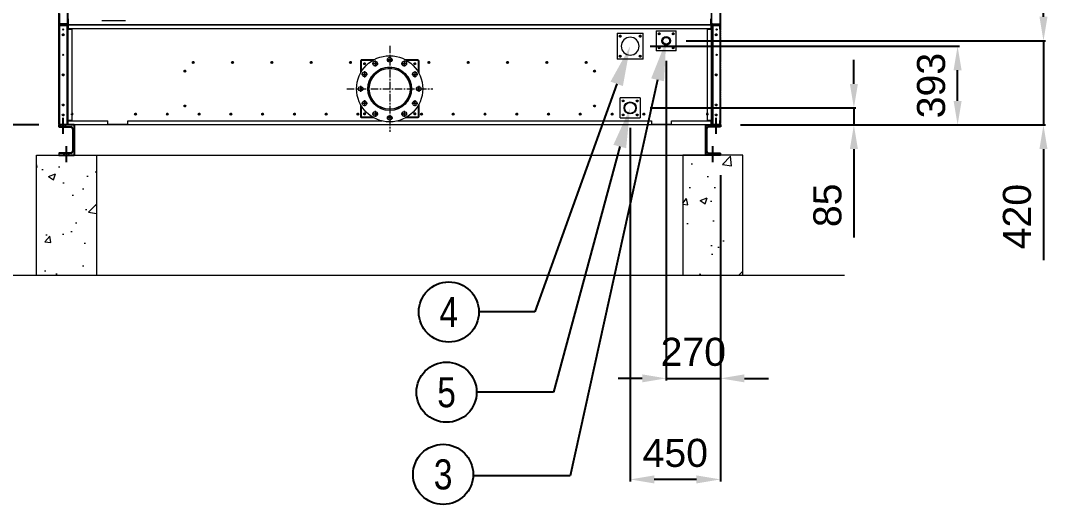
# Model space of a CAD drawing. Header units: millimetres. Extents: x -17070 to 37126, y -291348 to 36053.
# Drawn here: x 10511 to 15635, y 20947 to 23361 of the extents above; entities that cross this region are included whole.
import ezdxf
from ezdxf import colors
from ezdxf.entities.mleader import LeaderData, LeaderLine
from ezdxf.enums import TextEntityAlignment as Align
from ezdxf.math import Vec2, Vec3

# ---------------------------------------------------------------- set-up
doc = ezdxf.new("R2010")
doc.units = ezdxf.units.MM
for name, pattern in [('CENTER', [2, 1.25, -0.25, 0.25, -0.25]), ('CENTERX2', [4, 2.5, -0.5, 0.5, -0.5]), ('HIDDEN', [0.375, 0.25, -0.125]), ('HIDDENX2', [0.75, 0.5, -0.25])]:
    doc.linetypes.add(name, pattern=pattern)
for name, color, linetype in [('center', 1, 'CENTER'), ('HIDD', 2, 'HIDDENX2'), ('냉각탑_dim', 1, 'Continuous'), ('냉각탑_text', 3, 'Continuous'), ('냉각탑_기초', 23, 'Continuous')]:
    doc.layers.add(name, color=color, linetype=linetype)
doc.styles.get("Standard").update_dxf_attribs({"font": 'arial.ttf'})
doc.dimstyles.new('1.40', dxfattribs={"dimscale": 20, "dimtxt": 1.5, "dimasz": 1, "dimexe": 0.5, "dimexo": 0.5, "dimgap": 0.5, "dimtad": 1, "dimdec": 0, "dimzin": 0, "dimdsep": 46, "dimtxsty": 'Standard', "dimcen": 0, "dimclrd": 2, "dimclre": 2, "dimclrt": 3, "dimadec": 0, "dimazin": 0, "dimtfac": 1, "dimtdec": 0, "dimtmove": 0, "dimatfit": 0, "dimfxl": 1, "dimtolj": 1, "dimtzin": 0, "dimlwd": -1, "dimlwe": -1, "dimarcsym": 0})

# ---------------------------------------------------------------- blocks, each defined once
blk = doc.blocks.new('*D833')
at = {"color": 2, "transparency": 16777216}
for p, q in [((10603, 26040.1), (9759.4, 26040.1)), ((9769.4, 25920.1), (9769.4, 22960.1)), ((10603, 22840.1), (9759.4, 22840.1))]:
    blk.add_line(p, q, dxfattribs=at)
for points in [[(9749.4, 25920.1), (9789.4, 25920.1), (9769.4, 26040.1)], [(9749.4, 22960.1), (9789.4, 22960.1), (9769.4, 22840.1)]]:
    blk.add_solid(points, dxfattribs=at)
at = {"layer": 'Defpoints', "color": 0, "transparency": 16777216}
for p in [(10703, 26040.1), (9769.4, 22840.1), (10703, 22840.1)]:
    blk.add_point(p, dxfattribs=at)
at = {"color": 3, "lineweight": 5, "transparency": 16777216, "insert": (9637.9, 24440.1), "char_height": 140, "attachment_point": 5, "rotation": 90}
blk.add_mtext('\\A1;3200', dxfattribs=at)
blk = doc.blocks.new('*D826')
at = {"color": 2, "transparency": 16777216}
for p, q in [((13732.8, 23160.1), (13732.8, 21565.9)), ((14003, 22590.1), (14003, 21565.9)), ((13612.8, 21575.9), (13492.8, 21575.9)), ((13732.8, 21575.9), (14003, 21575.9)), ((14123, 21575.9), (14243, 21575.9))]:
    blk.add_line(p, q, dxfattribs=at)
for points in [[(13612.8, 21595.9), (13612.8, 21555.9), (13732.8, 21575.9)], [(14123, 21595.9), (14123, 21555.9), (14003, 21575.9)]]:
    blk.add_solid(points, dxfattribs=at)
at = {"layer": 'Defpoints', "color": 0, "transparency": 16777216}
for p in [(13732.8, 23260.1), (14003, 22690.1), (14003, 21575.9)]:
    blk.add_point(p, dxfattribs=at)
at = {"color": 3, "lineweight": 5, "transparency": 16777216, "insert": (13867.9, 21707.4), "char_height": 140, "attachment_point": 5}
blk.add_mtext('\\A1;270', dxfattribs=at)
blk = doc.blocks.new('*D837')
at = {"color": 2, "transparency": 16777216}
for p, q in [((14669.1, 23045.1), (14669.1, 23165.1)), ((13653, 22925.1), (14679.1, 22925.1)), ((14669.1, 22925.1), (14669.1, 22840.1)), ((14103, 22840.1), (14679.1, 22840.1)), ((14669.1, 22720.1), (14669.1, 22278.3))]:
    blk.add_line(p, q, dxfattribs=at)
for points in [[(14649.1, 23045.1), (14689.1, 23045.1), (14669.1, 22925.1)], [(14649.1, 22720.1), (14689.1, 22720.1), (14669.1, 22840.1)]]:
    blk.add_solid(points, dxfattribs=at)
at = {"layer": 'Defpoints', "color": 0, "transparency": 16777216}
for p in [(13553, 22925.1), (14003, 22840.1), (14669.1, 22840.1)]:
    blk.add_point(p, dxfattribs=at)
at = {"color": 3, "lineweight": 5, "transparency": 16777216, "insert": (14537.6, 22439.2), "char_height": 140, "attachment_point": 5, "rotation": 90}
blk.add_mtext('\\A1;85', dxfattribs=at)
blk = doc.blocks.new('*D827')
at = {"color": 2, "transparency": 16777216}
for p, q in [((13653, 23233.1), (15196.5, 23233.1)), ((15186.5, 22960.1), (15186.5, 23113.1)), ((14103, 22840.1), (15196.5, 22840.1))]:
    blk.add_line(p, q, dxfattribs=at)
for points in [[(15166.5, 23113.1), (15206.5, 23113.1), (15186.5, 23233.1)], [(15166.5, 22960.1), (15206.5, 22960.1), (15186.5, 22840.1)]]:
    blk.add_solid(points, dxfattribs=at)
at = {"layer": 'Defpoints', "color": 0, "transparency": 16777216}
for p in [(13553, 23233.1), (15186.5, 23233.1), (14003, 22840.1)]:
    blk.add_point(p, dxfattribs=at)
at = {"color": 3, "lineweight": 5, "transparency": 16777216, "insert": (15055, 23036.6), "char_height": 140, "attachment_point": 5, "rotation": 90}
blk.add_mtext('\\A1;393', dxfattribs=at)
blk = doc.blocks.new('*D838')
at = {"color": 2, "transparency": 16777216}
for p, q in [((15614.9, 23380.1), (15614.9, 23500.1)), ((13832.8, 23260.1), (15624.9, 23260.1)), ((15614.9, 23260.1), (15614.9, 22840.1)), ((14103, 22840.1), (15624.9, 22840.1)), ((15614.9, 22720.1), (15614.9, 22165.7))]:
    blk.add_line(p, q, dxfattribs=at)
for points in [[(15594.9, 23380.1), (15634.9, 23380.1), (15614.9, 23260.1)], [(15594.9, 22720.1), (15634.9, 22720.1), (15614.9, 22840.1)]]:
    blk.add_solid(points, dxfattribs=at)
at = {"layer": 'Defpoints', "color": 0, "transparency": 16777216}
for p in [(13732.8, 23260.1), (14003, 22840.1), (15614.9, 22840.1)]:
    blk.add_point(p, dxfattribs=at)
at = {"color": 3, "lineweight": 5, "transparency": 16777216, "insert": (15483.4, 22382.9), "char_height": 140, "attachment_point": 5, "rotation": 90}
blk.add_mtext('\\A1;420', dxfattribs=at)
blk = doc.blocks.new('*D839')
at = {"color": 2, "transparency": 16777216}
for p, q in [((13553, 22825.1), (13553, 21061.7)), ((14003, 22590.1), (14003, 21061.7)), ((13883, 21071.7), (13673, 21071.7))]:
    blk.add_line(p, q, dxfattribs=at)
for points in [[(13673, 21091.7), (13673, 21051.7), (13553, 21071.7)], [(13883, 21091.7), (13883, 21051.7), (14003, 21071.7)]]:
    blk.add_solid(points, dxfattribs=at)
at = {"layer": 'Defpoints', "color": 0, "transparency": 16777216}
for p in [(13553, 22925.1), (14003, 22690.1), (13553, 21071.7)]:
    blk.add_point(p, dxfattribs=at)
at = {"color": 3, "lineweight": 5, "transparency": 16777216, "insert": (13778, 21203.2), "char_height": 140, "attachment_point": 5}
blk.add_mtext('\\A1;450', dxfattribs=at)
blk = doc.blocks.new('3')
at = {"color": 7, "lineweight": 20, "ltscale": 0.280701}
for p, q in [((13961, 23102.6), (13961, 25669.7)), ((10703, 23344.6), (10703, 25645.6)), ((10745, 23344.9), (10745, 25645.3)), ((10746.6, 25669.5), (10746.6, 23220.1)), ((13959.4, 23102.8), (13959.4, 25669.5)), ((14003, 23344.6), (14003, 25645.6)), ((10747, 23343.6), (10747, 23370.1)), ((10749, 23343.6), (10749, 23370.1)), ((10750.5, 23340.1), (10750.5, 23370.3)), ((13955.5, 23340.1), (13955.5, 23370.3)), ((13957, 23370.1), (13957, 23343.6)), ((13959, 23370.1), (13959, 23343.6)), ((10703, 23320.1), (10703, 23344.6)), ((10705.8, 23344.6), (10703, 23344.6)), ((10703, 23320.1), (10705, 23320.1)), ((10703, 23320.1), (10703, 23318.1)), ((10703, 22862.1), (10703, 23318.1)), ((10703, 23318.1), (10703, 23313.2)), ((10703, 23318.1), (10706.4, 23318.1)), ((10703, 23313.2), (10703, 23233.1)), ((10743.4, 23343.7), (10704.6, 23343.7)), ((10704.6, 23342.1), (10704.6, 23343.7)), ((10743.4, 23342.1), (10704.6, 23342.1)), ((10741.6, 23337.2), (10705, 23337.2)), ((10705, 23318.1), (10705, 23337.2)), ((10705.1, 23337.2), (10741.6, 23337.2)), ((10742.2, 23344.6), (10705.8, 23344.6)), ((10706.4, 23340.1), (10741.6, 23340.1)), ((10744, 23338.1), (10706.4, 23338.1)), ((10741.6, 23337.2), (10741.6, 23338.1)), ((10742.2, 23344.9), (10745, 23344.9)), ((10742.2, 23344.9), (10742.2, 23343.7)), ((10743.4, 23342.1), (10743.4, 23343.7)), ((10744.3, 23338.8), (10743.4, 23338.1)), ((10745, 23344.9), (10745, 23336.8)), ((10745, 22843.5), (10745, 23336.7)), ((10747, 23318.1), (10747, 23338.1)), ((10747, 23338.1), (10749, 23338.1)), ((10747, 23318.1), (10747, 22862.1)), ((10747, 23318.1), (10750.4, 23318.1)), ((10749, 23340.1), (13957, 23340.1)), ((10749, 23340.1), (10749, 23318.1)), ((13957, 23320.1), (10749, 23320.1)), ((10750.4, 23318.1), (10767, 23318.1)), ((10767, 23318.1), (10767, 22862.1)), ((13939, 22862.1), (13939, 23318.1)), ((13939, 23318.1), (13955.6, 23318.1)), ((13955.6, 23318.1), (13959, 23318.1)), ((13957, 23320.1), (13957, 23340.1)), ((13957, 23338.1), (13959, 23338.1)), ((13957, 23318.1), (13957, 23320.1)), ((13959, 23338.1), (13959, 23318.1)), ((13959, 22862.1), (13959, 23318.1)), ((13963.8, 23344.9), (13961, 23344.9)), ((13961, 22843.5), (13961, 23336.7)), ((13961.7, 23338.8), (13962.5, 23338.1)), ((13962, 23339.1), (13962, 23342.8)), ((13962, 23338.1), (13964.4, 23338.1)), ((13962.6, 23343.7), (14001.4, 23343.7)), ((13962.6, 23342.1), (13962.6, 23343.7)), ((13962.6, 23342.1), (14001.4, 23342.1)), ((13963.8, 23344.9), (13963.8, 23343.7)), ((13963.8, 23344.6), (14000.2, 23344.6)), ((13999.6, 23340.1), (13964.4, 23340.1)), ((13964.4, 23338.1), (13999.6, 23338.1)), ((13964.4, 23337.2), (13964.4, 23338.1)), ((13964.4, 23337.2), (14001, 23337.2)), ((14000.9, 23337.2), (13964.4, 23337.2)), ((13999.6, 23318.1), (14003, 23318.1)), ((14000.2, 23344.6), (14003, 23344.6)), ((14001, 23318.1), (14001, 23337.2)), ((14003, 23320.1), (14001, 23320.1)), ((14001.4, 23342.1), (14001.4, 23343.7)), ((14003, 23344.6), (14003, 23336.8)), ((14003, 23320.1), (14003, 23336.7)), ((14003, 23320.1), (14003, 23318.1)), ((14003, 22862.1), (14003, 23318.1)), ((10718.1, 23290.1), (10729.8, 23290.1)), ((10724, 23296), (10724, 23284.3)), ((13488, 23298.1), (13618, 23298.1)), ((13488, 23298.1), (13488, 23168.1)), ((13508.8, 23283.1), (13497.1, 23283.1)), ((13503, 23289), (13503, 23277.3)), ((13608.8, 23283.1), (13597.1, 23283.1)), ((13603, 23289), (13603, 23277.3)), ((13618, 23168.1), (13618, 23298.1)), ((13682.8, 23310.1), (13782.8, 23310.1)), ((13682.8, 23310.1), (13682.8, 23210.1)), ((13703.7, 23295.1), (13692, 23295.1)), ((13697.8, 23301), (13697.8, 23289.3)), ((13773.7, 23295.1), (13762, 23295.1)), ((13767.8, 23301), (13767.8, 23289.3)), ((13782.8, 23210.1), (13782.8, 23310.1)), ((13976.1, 23290.1), (13987.8, 23290.1)), ((13982, 23296), (13982, 23284.3)), ((10703, 23233.1), (10703, 23184.1)), ((10745, 23220.1), (10747, 23220.1)), ((13703.7, 23225.1), (13692, 23225.1)), ((13697.8, 23231), (13697.8, 23219.3)), ((13715.8, 23260.2), (13715.8, 23260.1)), ((13715.8, 23260.1), (13715.8, 23260.2)), ((13773.7, 23225.1), (13762, 23225.1)), ((13767.8, 23231), (13767.8, 23219.3)), ((12208, 23162.4), (12208, 23099.4)), ((12268.6, 23162.4), (12208, 23162.4)), ((12211.2, 23165.6), (12211.2, 23162.4)), ((12274.2, 23165.6), (12211.2, 23165.6)), ((12211.2, 23162.4), (12211.2, 23105)), ((12280.5, 23161.2), (12280.5, 23131.3)), ((12338, 23165.6), (12367.9, 23165.6)), ((12364.5, 23165.6), (12341.5, 23165.6)), ((12364, 23162.4), (12341.9, 23162.4)), ((12353, 23180.6), (12353, 23150.7)), ((12425.5, 23161.2), (12425.5, 23131.3)), ((12494.8, 23165.6), (12431.7, 23165.6)), ((12498, 23162.4), (12437.4, 23162.4)), ((12494.8, 23162.4), (12494.8, 23165.6)), ((12494.8, 23162.4), (12494.8, 23105)), ((12498, 23162.4), (12498, 23099.4)), ((13618, 23168.1), (13488, 23168.1)), ((13508.8, 23183.1), (13497.1, 23183.1)), ((13503, 23189), (13503, 23177.3)), ((13608.8, 23183.1), (13597.1, 23183.1)), ((13618, 23168.1), (13600.5, 23168.1)), ((13603, 23189), (13603, 23177.3)), ((13782.8, 23210.1), (13682.8, 23210.1)), ((13782.8, 23210.1), (13753.9, 23210.1)), ((11325.5, 23108.7), (11337.2, 23108.7)), ((11331.4, 23114.6), (11331.4, 23102.9)), ((11367.1, 23152.1), (11378.8, 23152.1)), ((11373, 23158), (11373, 23146.3)), ((11563.1, 23152.1), (11574.8, 23152.1)), ((11569, 23158), (11569, 23146.3)), ((11759.1, 23152.1), (11770.8, 23152.1)), ((11765, 23158), (11765, 23146.3)), ((11955.1, 23152.1), (11966.8, 23152.1)), ((11961, 23158), (11961, 23146.3)), ((12151.1, 23152.1), (12162.8, 23152.1)), ((12157, 23158), (12157, 23146.3)), ((12222.1, 23145.6), (12233.8, 23145.6)), ((12227.4, 23108.1), (12227.4, 23078.2)), ((12228, 23151.5), (12228, 23139.8)), ((12265.5, 23146.2), (12295.4, 23146.2)), ((12284.6, 23145.6), (12296.3, 23145.6)), ((12290.5, 23151.5), (12290.5, 23139.8)), ((12409.6, 23145.6), (12421.3, 23145.6)), ((12410.5, 23146.2), (12440.4, 23146.2)), ((12415.5, 23151.5), (12415.5, 23139.8)), ((12472.1, 23145.6), (12483.8, 23145.6)), ((12478, 23151.5), (12478, 23139.8)), ((12478.6, 23108.1), (12478.6, 23078.2)), ((12543.1, 23152.1), (12554.8, 23152.1)), ((12549, 23158), (12549, 23146.3)), ((12739.1, 23152.1), (12750.8, 23152.1)), ((12745, 23158), (12745, 23146.3)), ((12935.1, 23152.1), (12946.8, 23152.1)), ((12941, 23158), (12941, 23146.3)), ((13131.1, 23152.1), (13142.8, 23152.1)), ((13137, 23158), (13137, 23146.3)), ((13327.1, 23152.1), (13338.8, 23152.1)), ((13333, 23158), (13333, 23146.3)), ((13368.7, 23108.7), (13380.4, 23108.7)), ((13374.6, 23114.6), (13374.6, 23102.9)), ((10718.1, 23090.1), (10729.8, 23090.1)), ((10724, 23096), (10724, 23084.3)), ((12212.5, 23093.1), (12242.4, 23093.1)), ((12222.1, 23083.1), (12233.8, 23083.1)), ((12228, 23089), (12228, 23077.3)), ((12463.6, 23093.1), (12493.5, 23093.1)), ((12472.1, 23083.1), (12483.8, 23083.1)), ((12478, 23089), (12478, 23077.3)), ((13959, 23102.7), (13959.2, 23103.1)), ((13959, 23093.6), (13959.2, 23093.1)), ((13959, 23056.7), (13959.2, 23057.1)), ((13959.2, 23093.1), (13959.2, 23103.1)), ((13960, 23101.6), (13959.2, 23103.1)), ((13960, 23094.6), (13959.2, 23093.1)), ((13959.2, 23057.1), (13959.2, 23047.1)), ((13960, 23055.6), (13959.2, 23057.1)), ((13960, 23101.7), (13959.9, 23101.7)), ((13960, 23101.6), (13960.7, 23103.1)), ((13960, 23101.6), (13960, 23094.6)), ((13960, 23094.6), (13960.7, 23093.1)), ((13960, 23055.6), (13960.7, 23057.1)), ((13960.7, 23093.1), (13960.7, 23103.1)), ((13961, 23102.6), (13960.7, 23103.1)), ((13961, 23093.7), (13960.7, 23093.1)), ((13960.7, 23057.1), (13960.7, 23047.1)), ((13961, 23056.6), (13960.7, 23057.1)), ((13976.1, 23090.1), (13987.8, 23090.1)), ((13982, 23096), (13982, 23084.3)), ((12193, 23020.6), (12222.9, 23020.6)), ((12208, 23035.6), (12208, 23005.7)), ((12211.2, 23031.7), (12211.2, 23009.6)), ((12483, 23020.6), (12512.9, 23020.6)), ((12494.8, 23031.7), (12494.8, 23009.6)), ((12498, 23035.6), (12498, 23005.7)), ((12498, 23032.1), (12498, 23009.1)), ((13959, 23047.6), (13959.2, 23047.1)), ((13960, 23048.6), (13959.2, 23047.1)), ((13960, 23048.6), (13960, 23055.6)), ((13960, 23048.6), (13960.7, 23047.1)), ((13961, 23047.7), (13960.7, 23047.1)), ((10703, 22956.1), (10703, 22925.1)), ((12222.1, 22958.1), (12233.8, 22958.1)), ((12227.4, 22963.1), (12227.4, 22933.2)), ((12228, 22964), (12228, 22952.3)), ((12472.1, 22958.1), (12483.8, 22958.1)), ((12478, 22964), (12478, 22952.3)), ((12478.6, 22963.1), (12478.6, 22933.2)), ((13603, 22975.1), (13503, 22975.1)), ((13503, 22875.1), (13503, 22975.1)), ((13521.9, 22960.1), (13514.1, 22960.1)), ((13518, 22964), (13518, 22956.2)), ((13593.8, 22960.1), (13582.1, 22960.1)), ((13603, 22975.1), (13588, 22975.1)), ((13588, 22966), (13588, 22954.3)), ((13603, 22975.1), (13603, 22875.1)), ((13961, 22990.1), (13959, 22990.1)), ((13959, 22986.9), (13961, 22986.9)), ((13959, 22986), (13961, 22986)), ((13961, 22986), (13959, 22986)), ((10703, 22925.1), (10703, 22862.1)), ((10718.1, 22940.1), (10729.8, 22940.1)), ((10727.5, 22937.4), (10722.5, 22944.4)), ((10724, 22946), (10724, 22934.3)), ((10745, 22920.1), (10747, 22920.1)), ((11325.5, 22935.1), (11337.2, 22935.1)), ((11331.4, 22941), (11331.4, 22929.3)), ((12208, 22941.9), (12208, 22878.8)), ((12211.2, 22936.3), (12211.2, 22878.8)), ((12212.5, 22948.1), (12242.4, 22948.1)), ((12280.5, 22910), (12280.5, 22880.1)), ((12425.5, 22910), (12425.5, 22880.1)), ((12463.6, 22948.1), (12493.5, 22948.1)), ((12494.8, 22936.3), (12494.8, 22875.6)), ((12498, 22941.9), (12498, 22878.8)), ((13368.7, 22935.1), (13380.4, 22935.1)), ((13374.6, 22941), (13374.6, 22929.3)), ((13976.1, 22940.1), (13987.8, 22940.1)), ((13982, 22946), (13982, 22934.3)), ((10703, 22862.1), (10706.4, 22862.1)), ((10703, 22860.1), (10705, 22860.1)), ((10703, 22843.5), (10703, 22860.1)), ((10705, 22862.1), (10706.4, 22862.1)), ((10705, 22843), (10705, 22862.1)), ((10718.1, 22890.1), (10729.8, 22890.1)), ((10724, 22896), (10724, 22884.3)), ((10747, 22842.1), (10747, 22862.1)), ((10767, 22862.1), (10747, 22862.1)), ((10749, 22840.1), (10749, 22862.1)), ((10749, 22860.1), (10947, 22860.1)), ((10762.1, 22894.1), (10773.8, 22894.1)), ((10768, 22900), (10768, 22888.3)), ((10947, 22840.1), (10947, 22860.1)), ((11047, 22840.1), (11047, 22860.1)), ((11047, 22860.1), (12314.7, 22860.1)), ((11079.1, 22894.1), (11090.8, 22894.1)), ((11085, 22900), (11085, 22888.3)), ((11237.6, 22894.1), (11249.3, 22894.1)), ((11243.5, 22900), (11243.5, 22888.3)), ((11396.1, 22894.1), (11407.8, 22894.1)), ((11402, 22900), (11402, 22888.3)), ((11554.6, 22894.1), (11566.3, 22894.1)), ((11560.5, 22900), (11560.5, 22888.3)), ((11713.1, 22894.1), (11724.8, 22894.1)), ((11719, 22900), (11719, 22888.3)), ((11871.6, 22894.1), (11883.3, 22894.1)), ((11877.5, 22900), (11877.5, 22888.3)), ((12030.1, 22894.1), (12041.8, 22894.1)), ((12036, 22900), (12036, 22888.3)), ((12188.6, 22894.1), (12200.3, 22894.1)), ((12194.5, 22900), (12194.5, 22888.3)), ((12211.2, 22878.8), (12208, 22878.8)), ((12211.2, 22875.6), (12211.2, 22878.8)), ((12268.6, 22878.8), (12211.2, 22878.8)), ((12274.2, 22875.6), (12211.2, 22875.6)), ((12222.1, 22895.6), (12233.8, 22895.6)), ((12228, 22901.5), (12228, 22889.8)), ((12265.5, 22895.1), (12295.4, 22895.1)), ((12284.6, 22895.6), (12296.3, 22895.6)), ((12290.5, 22901.5), (12290.5, 22889.8)), ((12338, 22875.6), (12367.9, 22875.6)), ((12364, 22878.8), (12341.9, 22878.8)), ((12353, 22890.6), (12353, 22860.7)), ((12391.3, 22860.1), (13659, 22860.1)), ((12409.6, 22895.6), (12421.3, 22895.6)), ((12410.5, 22895.1), (12440.4, 22895.1)), ((12415.5, 22901.5), (12415.5, 22889.8)), ((12494.8, 22875.6), (12431.7, 22875.6)), ((12494.8, 22878.8), (12437.4, 22878.8)), ((12472.1, 22895.6), (12483.8, 22895.6)), ((12478, 22901.5), (12478, 22889.8)), ((12498, 22878.8), (12494.8, 22878.8)), ((12505.6, 22894.1), (12517.3, 22894.1)), ((12511.5, 22900), (12511.5, 22888.3)), ((12664.1, 22894.1), (12675.8, 22894.1)), ((12670, 22900), (12670, 22888.3)), ((12822.6, 22894.1), (12834.3, 22894.1)), ((12828.5, 22900), (12828.5, 22888.3)), ((12981.1, 22894.1), (12992.8, 22894.1)), ((12987, 22900), (12987, 22888.3)), ((13139.6, 22894.1), (13151.3, 22894.1)), ((13145.5, 22900), (13145.5, 22888.3)), ((13298.1, 22894.1), (13309.8, 22894.1)), ((13304, 22900), (13304, 22888.3)), ((13456.6, 22894.1), (13468.3, 22894.1)), ((13462.5, 22900), (13462.5, 22888.3)), ((13503, 22875.1), (13603, 22875.1)), ((13521.9, 22890.1), (13514.1, 22890.1)), ((13518, 22894), (13518, 22886.2)), ((13593.8, 22890.1), (13582.1, 22890.1)), ((13588, 22896), (13588, 22884.3)), ((13615.1, 22894.1), (13626.8, 22894.1)), ((13621, 22900), (13621, 22888.3)), ((13659, 22860.1), (13659, 22843.5)), ((13759, 22840.1), (13759, 22860.1)), ((13759, 22860.1), (13957, 22860.1)), ((13932.1, 22894.1), (13943.8, 22894.1)), ((13938, 22900), (13938, 22888.3)), ((13959, 22862.1), (13939, 22862.1)), ((13957, 22840.1), (13957, 22862.1)), ((13959, 22862.1), (13959, 22842.1)), ((13976.1, 22890.1), (13987.8, 22890.1)), ((13982, 22896), (13982, 22884.3)), ((14003, 22862.1), (13999.6, 22862.1)), ((14001, 22843), (14001, 22862.1)), ((14003, 22860.1), (14001, 22860.1)), ((14003, 22843.5), (14003, 22860.1)), ((10705, 22843), (10741.6, 22843)), ((10744, 22842.1), (10706.4, 22842.1)), ((10706.4, 22840.1), (10741.6, 22840.1)), ((10741.6, 22843), (10741.6, 22842.1)), ((10741.6, 22840.1), (10749, 22840.1)), ((10744.3, 22841.5), (10743.4, 22842.1)), ((10745, 22844.2), (10747, 22844.2)), ((10747, 22843.3), (10745, 22843.3)), ((10749, 22842.1), (10747, 22842.1)), ((10747, 22841.8), (10747, 22842.1)), ((10747, 22841.8), (10749, 22841.8)), ((13957, 22840.1), (10749, 22840.1)), ((11047, 22842.1), (10947, 22842.1)), ((13659, 22840.1), (13659, 22843.5)), ((13759, 22842.1), (13659, 22842.1)), ((13957, 22842.1), (13959, 22842.1)), ((13957, 22841.8), (13959, 22841.8)), ((13957, 22841.8), (13959, 22841.8)), ((13964.4, 22840.1), (13957, 22840.1)), ((13961, 22844.2), (13959, 22844.2)), ((13959, 22843.3), (13961, 22843.3)), ((13959, 22843.3), (13961, 22843.3)), ((13959, 22841.8), (13959, 22842.1)), ((13961, 22843.5), (13961, 22843.5)), ((13961.7, 22841.5), (13962.5, 22842.1)), ((13961.7, 22841.5), (13962.5, 22842.1)), ((13962, 22842.1), (13999.6, 22842.1)), ((14001, 22843), (13964.4, 22843)), ((14001, 22843), (13964.4, 22843)), ((13964.4, 22843), (13964.4, 22842.1)), ((13964.4, 22842.1), (13999.6, 22842.1)), ((13999.6, 22840.1), (13964.4, 22840.1)), ((13999.6, 22840.1), (13964.4, 22840.1))]:
    blk.add_line(p, q, dxfattribs=at)
at = {"lineweight": 20}
for p, q in [((10917, 23361.1), (11035, 23361.1)), ((10778, 22840.1), (10703, 22840.1)), ((13928, 22840.1), (14003, 22840.1))]:
    blk.add_line(p, q, dxfattribs=at)
at = {"color": 1, "linetype": 'CENTERX2', "ltscale": 50}
for p, q in [((10724, 22795.1), (10724, 22875.1)), ((13982, 22795.1), (13982, 22875.1)), ((10740.5, 22655.1), (10740.5, 22735.1)), ((13965.5, 22655.1), (13965.5, 22735.1))]:
    blk.add_line(p, q, dxfattribs=at)
at = {"color": 7, "lineweight": 25, "ltscale": 0.008333}
for p, q in [((10703, 22840.1), (10703, 22830.1)), ((14003, 22840.1), (14003, 22830.1))]:
    blk.add_line(p, q, dxfattribs=at)
at = {"color": 7, "lineweight": 25, "ltscale": 0.125}
for p, q in [((10778, 22840.1), (10703, 22840.1)), ((13928, 22840.1), (14003, 22840.1)), ((10703, 22690.1), (10778, 22690.1)), ((14003, 22690.1), (13928, 22690.1))]:
    blk.add_line(p, q, dxfattribs=at)
at = {"color": 7, "lineweight": 25, "ltscale": 0.05125}
for p, q in [((10703, 22830.1), (10761.5, 22830.1)), ((14003, 22830.1), (13944.5, 22830.1)), ((10761.5, 22700.1), (10703, 22700.1)), ((13944.5, 22700.1), (14003, 22700.1))]:
    blk.add_line(p, q, dxfattribs=at)
for p, q in [((10713, 22830.1), (10713, 22840.1)), ((10735, 22830.1), (10735, 22840.1)), ((13971, 22830.1), (13971, 22840.1)), ((13993, 22830.1), (13993, 22840.1)), ((10729.5, 22690.1), (10729.5, 22700.1)), ((10751.5, 22690.1), (10751.5, 22700.1)), ((13954.5, 22690.1), (13954.5, 22700.1)), ((13976.5, 22690.1), (13976.5, 22700.1))]:
    blk.add_line(p, q)
at = {"color": 7, "lineweight": 25, "ltscale": 0.091667}
for p, q in [((10771.5, 22820.1), (10771.5, 22710.1)), ((13934.5, 22820.1), (13934.5, 22710.1))]:
    blk.add_line(p, q, dxfattribs=at)
at = {"ltscale": 25}
for p, q in [((10778, 22840.1), (10778, 22690.1)), ((13928, 22840.1), (13928, 22690.1))]:
    blk.add_line(p, q, dxfattribs=at)
at = {"color": 7, "lineweight": 15, "ltscale": 0.0625}
for p, q in [((10703, 22700.1), (10703, 22690.1)), ((14003, 22700.1), (14003, 22690.1))]:
    blk.add_line(p, q, dxfattribs=at)
at = {"lineweight": 5}
blk.add_line((10778, 22690.1), (13928, 22690.1), dxfattribs=at)
at = {"color": 7, "lineweight": 20}
for centre in [(10724, 23316.1), (13984, 23316.1), (10724, 23190.1), (13984, 23190.1), (10724, 22890.1), (13982, 22890.1)]:
    blk.add_circle(centre, 3, dxfattribs=at)
at = {"color": 7, "lineweight": 20, "ltscale": 0.280701}
for centre, radius in [((10724, 23290.1), 4.5), ((10724, 23290.1), 3), ((13503, 23283.1), 4.5), ((13503, 23283.1), 3), ((13603, 23283.1), 4.5), ((13603, 23283.1), 3), ((13697.8, 23295.1), 4.5), ((13697.8, 23295.1), 3), ((13732.8, 23260.1), 21.5), ((13732.8, 23260.1), 17), ((13767.8, 23295.1), 4.5), ((13767.8, 23295.1), 3), ((13982, 23290.1), 4.5), ((13982, 23290.1), 3), ((13697.8, 23225.1), 4.5), ((13697.8, 23225.1), 3), ((13767.8, 23225.1), 4.5), ((13767.8, 23225.1), 3), ((12353, 23020.6), 165), ((12353, 23165.6), 11.5), ((13503, 23183.1), 4.5), ((13503, 23183.1), 3), ((13603, 23183.1), 4.5), ((13603, 23183.1), 3), ((11331.4, 23108.7), 4.5), ((11331.4, 23108.7), 3), ((11373, 23152.1), 4.5), ((11373, 23152.1), 3), ((11569, 23152.1), 4.5), ((11569, 23152.1), 3), ((11765, 23152.1), 4.5), ((11765, 23152.1), 3), ((11961, 23152.1), 4.5), ((11961, 23152.1), 3), ((12157, 23152.1), 4.5), ((12157, 23152.1), 3), ((12228, 23145.6), 4.5), ((12228, 23145.6), 3), ((12353, 23020.6), 109), ((12353, 23020.6), 108.2), ((12353, 23020.6), 102.3), ((12353, 23020.6), 101.8), ((12280.5, 23146.2), 11.5), ((12425.5, 23146.2), 11.5), ((12478, 23145.6), 4.5), ((12478, 23145.6), 3), ((12549, 23152.1), 4.5), ((12549, 23152.1), 3), ((12745, 23152.1), 4.5), ((12745, 23152.1), 3), ((12941, 23152.1), 4.5), ((12941, 23152.1), 3), ((13137, 23152.1), 4.5), ((13137, 23152.1), 3), ((13333, 23152.1), 4.5), ((13333, 23152.1), 3), ((13374.6, 23108.7), 4.5), ((13374.6, 23108.7), 3), ((10724, 23090.1), 4.5), ((12227.4, 23093.1), 11.5), ((12478.6, 23093.1), 11.5), ((13982, 23090.1), 4.5), ((13982, 23090.1), 3), ((12208, 23020.6), 11.5), ((12498, 23020.6), 11.5), ((12227.4, 22948.1), 11.5), ((12478.6, 22948.1), 11.5), ((13518, 22960.1), 4.5), ((13518, 22960.1), 3), ((13553, 22925.1), 30.2), ((13588, 22960.1), 4.5), ((13588, 22960.1), 3), ((10724, 22940.1), 4.5), ((11331.4, 22935.1), 4.5), ((11331.4, 22935.1), 3), ((12280.5, 22895.1), 11.5), ((12425.5, 22895.1), 11.5), ((13374.6, 22935.1), 4.5), ((13374.6, 22935.1), 3), ((13553, 22925.1), 27.3), ((13982, 22940.1), 4.5), ((13982, 22940.1), 3), ((10724, 22890.1), 4.5), ((10724, 22890.1), 3), ((11085, 22894.1), 4.5), ((11085, 22894.1), 3), ((11243.5, 22894.1), 4.5), ((11243.5, 22894.1), 3), ((11402, 22894.1), 4.5), ((11402, 22894.1), 3), ((11560.5, 22894.1), 4.5), ((11560.5, 22894.1), 3), ((11719, 22894.1), 4.5), ((11719, 22894.1), 3), ((11877.5, 22894.1), 4.5), ((11877.5, 22894.1), 3), ((12036, 22894.1), 4.5), ((12036, 22894.1), 3), ((12194.5, 22894.1), 4.5), ((12194.5, 22894.1), 3), ((12228, 22895.6), 4.5), ((12228, 22895.6), 3), ((12353, 22875.6), 11.5), ((12478, 22895.6), 4.5), ((12478, 22895.6), 3), ((12511.5, 22894.1), 4.5), ((12511.5, 22894.1), 3), ((12670, 22894.1), 4.5), ((12670, 22894.1), 3), ((12828.5, 22894.1), 4.5), ((12828.5, 22894.1), 3), ((12987, 22894.1), 4.5), ((12987, 22894.1), 3), ((13145.5, 22894.1), 4.5), ((13145.5, 22894.1), 3), ((13304, 22894.1), 4.5), ((13304, 22894.1), 3), ((13462.5, 22894.1), 4.5), ((13462.5, 22894.1), 3), ((13518, 22890.1), 4.5), ((13518, 22890.1), 3), ((13588, 22890.1), 4.5), ((13588, 22890.1), 3), ((13621, 22894.1), 4.5), ((13621, 22894.1), 3), ((13982, 22890.1), 4.5), ((13982, 22890.1), 3)]:
    blk.add_circle(centre, radius, dxfattribs=at)
for centre, radius, start, end in [((10705.8, 23344.9), 2.8, 180, 180.3321), ((10705.8, 23344.9), 2.8, 186.1506, 244.6242), ((10706.4, 23336.7), 3.4, 90, 180), ((10705.8, 23344.9), 1.2, 194.4775, 270), ((10706.4, 23336.7), 1.4, 90, 159.0752), ((10741.6, 23336.7), 3.4, 360, 90), ((10742.2, 23344.9), 1.2, 270, 0), ((10742.2, 23344.9), 2.8, 295.377, 0), ((10750.5, 23343.6), 3.5, 180, 270), ((10750.5, 23343.6), 1.5, 180, 270), ((13955.5, 23343.6), 1.5, 270, 0), ((13955.5, 23343.6), 3.5, 270, 0), ((13963.8, 23344.9), 2.8, 180, 244.6231), ((13964.4, 23336.7), 3.4, 90, 180), ((13963.8, 23344.9), 1.2, 180, 270), ((13999.6, 23336.7), 3.4, 0, 90), ((13999.6, 23336.7), 1.4, 20.9248, 90), ((14000.2, 23344.9), 1.2, 270, 345.5225), ((14000.2, 23344.9), 2.8, 295.378, 353.8494), ((13553, 23233.1), 44.5, 0, 180), ((13553, 23233.1), 44.5, 180, 0), ((12290.5, 23145.6), 4.5, 79.2767, 274.1585), ((12290.5, 23145.6), 3, 64.2939, 289.1412), ((12415.5, 23145.6), 3, 250.8662, 115.6985), ((12415.5, 23145.6), 4.5, 265.8458, 100.7189), ((12228, 23083.1), 4.5, 355.8414, 190.7236), ((12228, 23083.1), 3, 340.8586, 205.7064), ((12478, 23083.1), 4.5, 349.2749, 184.1565), ((12478, 23083.1), 3, 334.2922, 199.1391), ((12228, 22958.1), 4.5, 169.2812, 4.154), ((12228, 22958.1), 3, 154.3018, 19.1335), ((12478, 22958.1), 4.5, 175.8481, 10.7204), ((12478, 22958.1), 3, 160.8688, 25.6997), ((13964.1, 22995.2), 3.1, 180, 180.8462), ((10724, 22940.1), 3, 101.2177, 330.7823), ((10750.4, 22911.7), 3.4, 179.7634, 180), ((10750.4, 22876.5), 3.4, 180, 180.3295), ((10768, 22894.1), 4.5, 257.1608, 102.8392), ((10768, 22894.1), 3, 250.5294, 109.4706), ((12290.5, 22895.6), 4.5, 85.8438, 280.725), ((12290.5, 22895.6), 3, 70.8612, 295.7076), ((12415.5, 22895.6), 3, 244.3, 109.1314), ((12415.5, 22895.6), 4.5, 259.2794, 94.152), ((13938, 22894.1), 4.5, 77.1601, 282.8399), ((13938, 22894.1), 3, 70.5282, 289.4718), ((10706.4, 22843.5), 3.4, 180, 270), ((10706.4, 22843.5), 1.4, 200.9249, 270), ((10741.6, 22843.5), 3.4, 270, 0), ((10756.4, 22833.5), 11.5, 131.8425, 134.0279), ((13949.6, 22833.5), 11.5, 45.9721, 48.1575), ((13964.4, 22843.5), 3.4, 180, 270), ((13999.6, 22843.5), 3.4, 270, 0), ((13999.6, 22843.5), 1.4, 270, 339.0751)]:
    blk.add_arc(centre, radius, start, end, dxfattribs=at)
at = {"color": 7, "lineweight": 25}
for centre, start, end in [((10761.5, 22820.1), 0, 90), ((13944.5, 22820.1), 90, 180), ((10761.5, 22710.1), 270, 0), ((13944.5, 22710.1), 180, 270)]:
    blk.add_arc(centre, 10, start, end, dxfattribs=at)
at = {"color": 7, "lineweight": 20, "ltscale": 0.280701}
for points in [[(10744, 23338.1), (10744.3, 23337.9), (10744.6, 23337.6), (10744.8, 23337.4), (10744.9, 23337.1), (10745, 23336.8), (10745, 23336.8), (10745, 23336.8), (10745, 23336.7)], [(13962, 23338.1), (13961.7, 23337.9), (13961.4, 23337.6), (13961.2, 23337.4), (13961, 23337.1), (13961, 23336.8), (13961, 23336.8), (13961, 23336.8), (13961, 23336.7)], [(10744, 22842.1), (10744.3, 22842.4), (10744.6, 22842.6), (10744.8, 22842.9), (10744.9, 22843.2), (10745, 22843.5), (10745, 22843.5), (10745, 22843.5), (10745, 22843.5)], [(13962, 22842.1), (13961.7, 22842.4), (13961.4, 22842.6), (13961.2, 22842.9), (13961, 22843.2), (13961, 22843.5), (13961, 22843.5), (13961, 22843.5), (13961, 22843.5)], [(13962, 22842.1), (13961.7, 22842.4), (13961.4, 22842.6), (13961.2, 22842.9), (13961, 22843.2), (13961, 22843.5), (13961, 22843.5), (13961, 22843.5), (13961, 22843.5)]]:
    blk.add_open_spline(points, degree=5, knots=[0, 0, 0, 0, 0, 0, 4.644554, 4.644554, 4.644554, 5.125492, 5.125492, 5.125492, 5.125492, 5.125492, 5.125492], dxfattribs=at)
at = {"layer": 'center', "lineweight": 20}
for p, q in [((10703, 26040.1), (10703, 22840.1)), ((14003, 26040.1), (14003, 22840.1)), ((10703, 23340.1), (14003, 23340.1)), ((10745, 23342.1), (10745, 22840.1)), ((13963, 23340.1), (13963, 22840.1)), ((10703, 22840.1), (10745, 22840.1)), ((14003, 22840.1), (13963, 22840.1))]:
    blk.add_line(p, q, dxfattribs=at)
at = {"layer": 'center', "lineweight": 20, "ltscale": 30}
for p, q in [((12353, 23235.1), (12353, 22806.1)), ((12138.5, 23020.6), (12567.5, 23020.6))]:
    blk.add_line(p, q, dxfattribs=at)
at = {"layer": 'HIDD', "linetype": 'HIDDEN', "lineweight": 20}
for p, q in [((14001, 26038.1), (14001, 22840.1)), ((10705, 23398.1), (10705, 22842.1)), ((14001, 23398.1), (14001, 23342.1)), ((10705, 23342.1), (14003, 23342.1)), ((10743, 23342.1), (10743, 22842.1)), ((13965, 23340.1), (13965, 22842.1)), ((10705, 22842.1), (10743, 22842.1)), ((14003, 22842.1), (13965, 22842.1))]:
    blk.add_line(p, q, dxfattribs=at)

msp = doc.modelspace()

# ---------------------------------------------------------------- hatches: boundary and pattern name
at = {"layer": '냉각탑_기초', "lineweight": 20, "ltscale": 30}
h = msp.add_hatch(dxfattribs=at)
h.set_pattern_fill('AR-CONC', color=256, scale=50, style=0)
h.set_pattern_definition([(50, (-4038.04, 6148.8), (358.63, -31.376), [37.5, -412.5]), (355, (-4038.04, 6148.8), (-69.3757, 376.096), [30, -330]), (100.4514, (-4008.16, 6146.2), (289.2547, 344.72), [31.87, -350.571]), (46.1842, (-4038.04, 6248.8), (533.6205, -82.7595), [56.25, -618.75]), (96.6356, (-3993.57, 6241.9), (467.331, 487.059), [47.805, -525.856]), (351.1842, (-4038.04, 6248.8), (467.331, 487.059), [45, -495]), (21, (-3988.04, 6223.8), (298.4535, -201.3094), [37.5, -412.5]), (326, (-3988.04, 6223.8), (121.6577, 362.575), [30, -330]), (71.4514, (-3963.17, 6207.04), (420.1113, 161.265), [31.87, -350.571]), (37.5, (-4038.04, 6148.81), (6.0799, 166.4469), [0, -326, 0, -335, 0, -331.25]), (7.5, (-4038.04, 6148.81), (131.5348, 197.2059), [0, -191, 0, -318.5, 0, -126.25]), (327.5, (-4149.54, 6148.81), (266.9112, -11.2774), [0, -125, 0, -390, 0, -517.5]), (317.5, (-4199.54, 6148.81), (291.593, 50.0525), [0, -162.5, 0, -259, 0, -367.5])])
h.paths.add_polyline_path([(10890.5, 22690.1), (10590.5, 22690.1), (10590.5, 22090.1), (10890.5, 22090.1)])
h = msp.add_hatch(dxfattribs=at)
h.set_pattern_fill('AR-CONC', color=256, scale=50, style=0)
h.set_pattern_definition([(50, (-2943.04, 6148.8), (358.63, -31.376), [37.5, -412.5]), (355, (-2943.04, 6148.8), (-69.3757, 376.096), [30, -330]), (100.4514, (-2913.16, 6146.2), (289.2547, 344.72), [31.87, -350.571]), (46.1842, (-2943.04, 6248.8), (533.6205, -82.7595), [56.25, -618.75]), (96.6356, (-2898.57, 6241.9), (467.331, 487.059), [47.805, -525.856]), (351.1842, (-2943.04, 6248.8), (467.331, 487.059), [45, -495]), (21, (-2893.04, 6223.8), (298.4535, -201.3094), [37.5, -412.5]), (326, (-2893.04, 6223.8), (121.6577, 362.575), [30, -330]), (71.4514, (-2868.17, 6207.04), (420.1113, 161.265), [31.87, -350.571]), (37.5, (-2943.04, 6148.81), (6.0799, 166.4469), [0, -326, 0, -335, 0, -331.25]), (7.5, (-2943.04, 6148.81), (131.5348, 197.2059), [0, -191, 0, -318.5, 0, -126.25]), (327.5, (-3054.54, 6148.81), (266.9112, -11.2774), [0, -125, 0, -390, 0, -517.5]), (317.5, (-3104.54, 6148.81), (291.593, 50.0525), [0, -162.5, 0, -259, 0, -367.5])])
h.paths.add_polyline_path([(13815.5, 22690.1), (14115.5, 22690.1), (14115.5, 22090.1), (13815.5, 22090.1)])

# ---------------------------------------------------------------- linework, layer by layer
at = {"layer": '냉각탑_dim', "linetype": 'ByBlock', "lineweight": -3}
for centre in [(12648, 21906.9), (12636.8, 21506.8), (12619.5, 21096.8)]:
    msp.add_circle(centre, 150, dxfattribs=at)
at = {"layer": '냉각탑_기초', "lineweight": 20, "ltscale": 30}
msp.add_line((10178.4, 22090.1), (14622.1, 22090.1), dxfattribs=at)
for points in [[(10590.5, 22090.1), (10590.5, 22690.1), (10890.5, 22690.1), (10890.5, 22090.1)], [(14115.5, 22090.1), (14115.5, 22690.1), (13815.5, 22690.1), (13815.5, 22090.1)]]:
    msp.add_lwpolyline(points, dxfattribs=at)

# ---------------------------------------------------------------- block references
msp.add_blockref('3', (0, 0))

# ---------------------------------------------------------------- texts
at = {"layer": '냉각탑_text', "width": 0.8}
for s, p in [('4', (12648, 21906.9)), ('5', (12636.8, 21506.8)), ('3', (12619.5, 21096.8))]:
    msp.add_text(s, height=150, dxfattribs=at).set_placement(p, align=Align.MIDDLE_CENTER)

# ---------------------------------------------------------------- dimensions: what is measured, and where the dimension line sits
at = {"lineweight": 5}
for base, p1, p2, picture, middle in [((9769.4, 22840.1), (10703, 26040.1), (10703, 22840.1), '*D833', (9637.9, 24440.1)), ((15614.9, 22840.1), (13732.8, 23260.1), (14003, 22840.1), '*D838', (15483.4, 22382.9)), ((14669.1, 22840.1), (13553, 22925.1), (14003, 22840.1), '*D837', (14537.6, 22439.2))]:
    dim = msp.add_linear_dim(base=base, p1=p1, p2=p2, angle=90, dimstyle='1.40', override={"dimtxt": 7, "dimasz": 6, "dimexo": 5, "dimgap": 3}, dxfattribs=at)
    dim.commit()
    dim.dimension.update_dxf_attribs({"geometry": picture, "text_midpoint": middle})
dim = msp.add_linear_dim(base=(14003, 21575.9), p1=(13732.8, 23260.1), p2=(14003, 22690.1), dimstyle='1.40', override={"dimtxt": 7, "dimasz": 6, "dimexo": 5, "dimgap": 3}, dxfattribs=at)
dim.commit()
dim.dimension.update_dxf_attribs({"geometry": '*D826', "text_midpoint": (13867.9, 21575.9), "dimtype": 160})
dim = msp.add_linear_dim(base=(15186.5, 23233.1), p1=(14003, 22840.1), p2=(13553, 23233.1), angle=90, dimstyle='1.40', override={"dimtxt": 7, "dimasz": 6, "dimexo": 5, "dimgap": 3}, dxfattribs=at)
dim.commit()
dim.dimension.update_dxf_attribs({"geometry": '*D827', "text_midpoint": (15186.5, 23036.6), "dimtype": 160})
dim = msp.add_linear_dim(base=(13553, 21071.7), p1=(14003, 22690.1), p2=(13553, 22925.1), dimstyle='1.40', override={"dimtxt": 7, "dimasz": 6, "dimexo": 5, "dimgap": 3}, dxfattribs=at)
dim.commit()
dim.dimension.update_dxf_attribs({"geometry": '*D839', "text_midpoint": (13778, 21203.2)})

# ---------------------------------------------------------------- leaders
at = {"layer": '냉각탑_dim', "lineweight": -3}
ml = msp.add_multileader_mtext('Standard', dxfattribs=at)
ml.set_content('')
ml.set_leader_properties(color=256)
ml.build(insert=Vec2(0, 0))
ml.multileader.update_dxf_attribs({"text_right_attachment_type": 6, "dogleg_length": 5, "arrow_head_size": 199.5, "scale": 30})
ctx = ml.context
ctx.base_point, ctx.scale, ctx.char_height, ctx.arrow_head_size, ctx.landing_gap_size, ctx.plane_origin = Vec3(12769.4, 21090), 30, 7.18, 199.5, 3.59, Vec3(12816.8, 21954.1)
ctx.right_attachment, ctx.text_align_type = 6, 2
notes = []
notes.append((ctx, [(0, (1, 1, 0), (13252.9, 21090), (-1, 0), 483.5, [(0, [(13732.8, 23260.1)], 0, [])])]))
ctx.mtext, ml.multileader.dxf.content_type = None, 0
ml = msp.add_multileader_mtext('Standard', dxfattribs=at)
ml.set_content('')
ml.set_leader_properties(color=256)
ml.build(insert=Vec2(0, 0))
ml.multileader.update_dxf_attribs({"text_right_attachment_type": 6, "dogleg_length": 5, "arrow_head_size": 199.5, "scale": 30})
ctx = ml.context
ctx.base_point, ctx.scale, ctx.char_height, ctx.arrow_head_size, ctx.landing_gap_size, ctx.plane_origin = Vec3(12798, 21907.1), 30, 7.18, 199.5, 3.59, Vec3(12418.7, 21515.7)
ctx.right_attachment, ctx.text_align_type = 6, 2
notes.append((ctx, [(0, (1, 1, 0), (13077.6, 21907.1), (-1, 0), 279.5, [(0, [(13553, 23233.1)], 0, [])])]))
ctx.mtext, ml.multileader.dxf.content_type = None, 0
ml = msp.add_multileader_mtext('Standard', dxfattribs=at)
ml.set_content('')
ml.set_leader_properties(color=256)
ml.build(insert=Vec2(0, 0))
ml.multileader.update_dxf_attribs({"text_right_attachment_type": 6, "dogleg_length": 5, "arrow_head_size": 199.5, "scale": 30})
ctx = ml.context
ctx.base_point, ctx.scale, ctx.char_height, ctx.arrow_head_size, ctx.landing_gap_size, ctx.plane_origin = Vec3(12786.8, 21506.6), 30, 7.18, 199.5, 3.59, Vec3(13409.3, 21227.4)
ctx.right_attachment, ctx.text_align_type = 6, 2
notes.append((ctx, [(0, (1, 1, 0), (13170.3, 21506.6), (-1, 0), 383.5, [(0, [(13553, 22925.1)], 0, [])])]))
ctx.mtext, ml.multileader.dxf.content_type = None, 0
for ctx, leaders in notes:
    for number, flags, end, landing, length, lines in leaders:
        leader = LeaderData()
        leader.index, (leader.has_last_leader_line, leader.has_dogleg_vector, leader.attachment_direction) = number, flags
        leader.last_leader_point, leader.dogleg_vector, leader.dogleg_length = Vec3(end), Vec3(landing), length
        for number, points, colour, breaks in lines:
            line = LeaderLine()
            line.index, line.vertices, line.color, line.breaks = number, Vec3.list(points), colors.encode_raw_color(colour), breaks
            leader.lines.append(line)
        ctx.leaders.append(leader)

doc.saveas('drawing.dxf')
